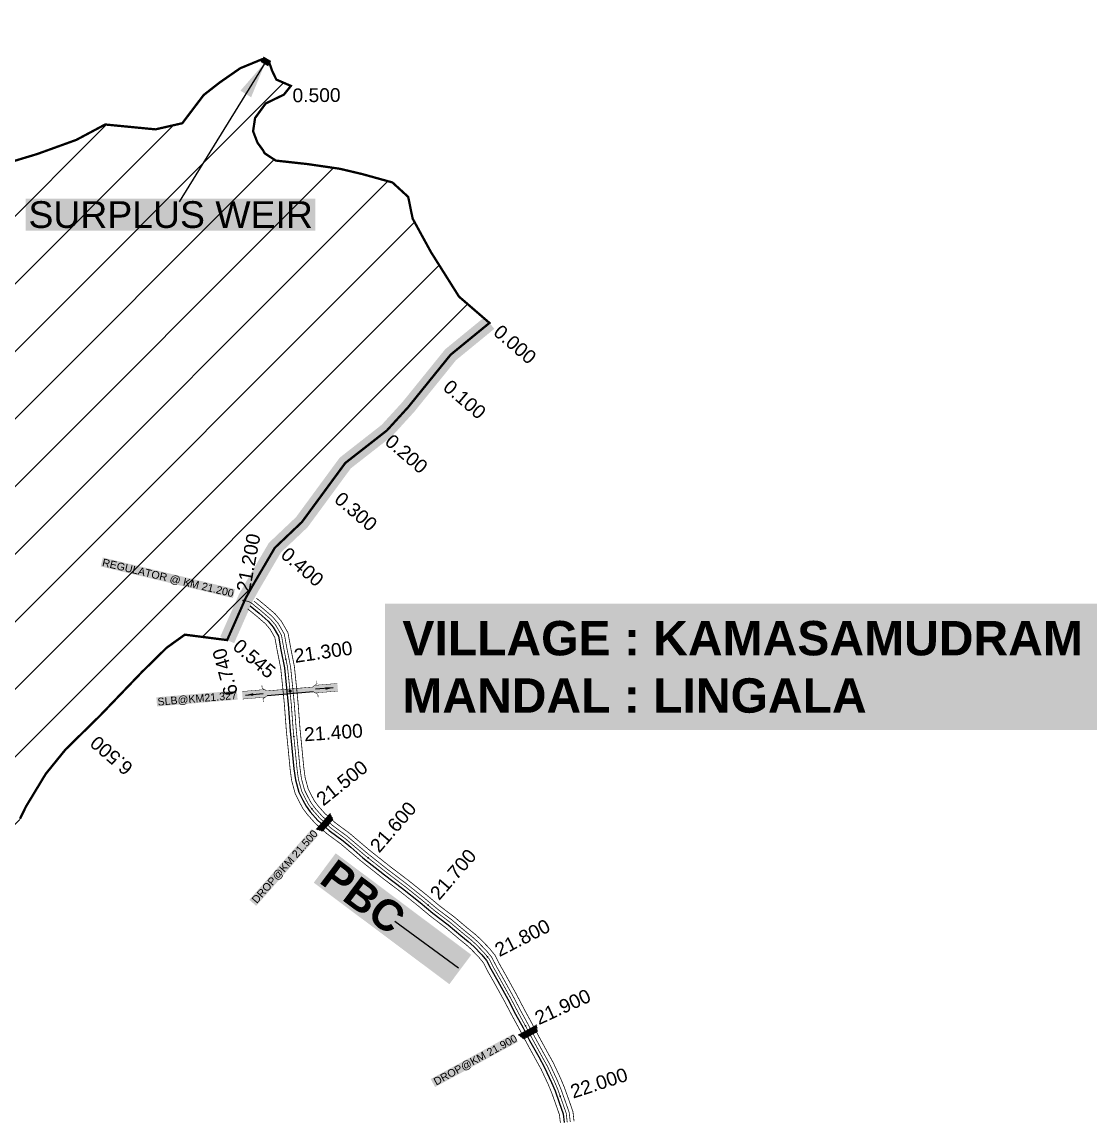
# Model space of a CAD drawing. Header units: inches. Extents: x 174104 to 230935, y 1583276 to 1631460.
# Drawn here: x 193099 to 194506, y 1608512 to 1609945 of the extents above; entities that cross this region are included whole.
import ezdxf
from ezdxf.enums import TextEntityAlignment as Align

# ---------------------------------------------------------------- set-up
doc = ezdxf.new("R2010")
doc.units = ezdxf.units.IN
doc.header["$LTSCALE"] = 15
doc.header["$MEASUREMENT"] = 0
doc.linetypes.add('ACAD_ISO02W100', pattern=[15, 12, -3])
doc.linetypes.add('HIDDEN2', pattern=[0.1875, 0.125, -0.0625])
for name, color, linetype in [('CANAL1', 7, 'Continuous'), ('CSMark', 72, 'Continuous'), ('RE REMARKS', 7, 'Continuous'), ('STRUCTURE', 5, 'Continuous'), ('TEXT', 1, 'Continuous'), ('text2', 7, 'Continuous')]:
    doc.layers.add(name, color=color, linetype=linetype)
doc.styles.get("Standard").update_dxf_attribs({"font": 'arial.ttf'})
doc.dimstyles.get("Standard").update_dxf_attribs({"dimtxt": 0.18, "dimasz": 0.18, "dimexe": 0.18, "dimexo": 0.0625, "dimgap": 0.09, "dimtad": 0, "dimtih": 1, "dimtoh": 1, "dimdec": 4, "dimzin": 0, "dimdsep": 46, "dimtxsty": 'Standard', "dimcen": 0.09, "dimadec": 0, "dimazin": 0, "dimtfac": 1, "dimtdec": 4, "dimtofl": 0, "dimtmove": 0, "dimatfit": 3, "dimfxl": 1, "dimtolj": 1, "dimtzin": 0, "dimarcsym": 0})

# ---------------------------------------------------------------- blocks, each defined once
blk = doc.blocks.new('DROP')
h = blk.add_hatch()
h.set_pattern_fill('ANSI31', color=1, scale=10, angle=45)
h.set_pattern_definition([(90, (-324.4107, -25.7687), (-1.25, 0), [])])
h.paths.add_polyline_path([(-9.9, -4.3), (-13.8, 4.1), (13.8, 4.1), (10.2, -4.3)])
at = {"layer": 'STRUCTURE', "color": 5, "const_width": 0.49}
blk.add_lwpolyline([(-9.9, -4.3), (-13.8, 4.1), (13.8, 4.1), (10.2, -4.3), (-9.9, -4.3)], dxfattribs=at)
at = {"layer": 'STRUCTURE', "color": 5}
blk.add_circle((0, 0), 1.33, dxfattribs=at)
blk = doc.blocks.new('SLB')
at = {"layer": 'STRUCTURE'}
h = blk.add_hatch(dxfattribs=at)
h.set_pattern_fill('DOTS', color=6, scale=20, angle=320.3722, style=0)
h.set_pattern_definition([(320.372247934, (-159.4327, -72.9564), (1.2786241598, 0.5641323054), [0, -1.25])])
h.paths.add_polyline_path([(769699.5, 1706871.1), (769699.5, 1706861.1), (769729.1, 1706861.1), (769732.1, 1706863.1), (769792.1, 1706863.1), (769795.1, 1706861.1), (769824.7, 1706861.1), (769824.7, 1706871.1), (769795.1, 1706871.1), (769792.1, 1706869.1), (769732.1, 1706869.1), (769729.1, 1706871.1)])
at = {"layer": 'STRUCTURE', "color": 6, "const_width": 0.628}
for points in [[(769726.1, 1706877.1), (769726.1, 1706873.1), (769732.1, 1706869.1), (769792.1, 1706869.1), (769798.1, 1706873.1), (769798.1, 1706877.1)], [(769726.1, 1706855.1), (769726.1, 1706859.1), (769732.1, 1706863.1), (769792.1, 1706863.1), (769798.1, 1706859.1), (769798.1, 1706855.1)]]:
    blk.add_lwpolyline(points, dxfattribs=at)
at = {"layer": 'STRUCTURE', "color": 6, "linetype": 'ACAD_ISO02W100', "ltscale": 0.5, "const_width": 0.5}
for points in [[(769699.5, 1706871.1), (769729.1, 1706871.1)], [(769699.5, 1706861.1), (769729.1, 1706861.1)], [(769795.1, 1706871.1), (769824.7, 1706871.1)], [(769795.1, 1706861.1), (769824.7, 1706861.1)]]:
    blk.add_lwpolyline(points, dxfattribs=at)
at = {"layer": 'STRUCTURE', "color": 6}
blk.add_lwpolyline([(769732.1, 1706863.1), (769792.1, 1706863.1)], dxfattribs=at)
blk.add_lwpolyline([(769732.1, 1706863.1), (769792.1, 1706863.1)], dxfattribs=at)
at = {"layer": 'STRUCTURE', "color": 0}
blk.add_circle((769762.1, 1706866.1), 1.24, dxfattribs=at)
for points in [[(769703.8, 1706866), (769726.7, 1706866)], [(769818.6, 1706865.8), (769795.7, 1706865.8)]]:
    blk.add_leader(points, dimstyle='Standard', override={"dimasz": 10, "dimgap": 0.09, "dimtad": 0}, dxfattribs=at)
blk = doc.blocks.new('GGG')
at = {"layer": 'STRUCTURE', "color": 5, "insert": (181339.4, 1616872.7), "char_height": 40, "width": 213.631, "attachment_point": 1, "rotation": 22.6465, "bg_fill": 1, "box_fill_scale": 1.1, "bg_fill_color": 7, "bg_fill_true_color": 16777215, "bg_fill_transparency": 0}
blk.add_mtext('{\\fArial|b1|i0|c0|p34;\\C1;PBC}', dxfattribs=at)
at = {"layer": 'RE REMARKS', "color": 1}
blk.add_leader([(181545.2, 1616937), (181450.2, 1616896)], dimstyle='Standard', override={"dimasz": 50}, dxfattribs=at)

msp = doc.modelspace()

# ---------------------------------------------------------------- hatches: boundary and pattern name
at = {"layer": 'text2'}
h = msp.add_hatch(dxfattribs=at)
h.set_pattern_fill('ANSI31', color=4, scale=500)
edge = h.paths.add_edge_path()
edge.add_line((193072.047, 1608656.197), (193075.28, 1608621.83))
edge.add_line((193075.28, 1608621.83), (193042.391, 1608618.792))
edge.add_line((193042.391, 1608618.792), (193015.613, 1608619.682))
edge.add_line((193015.613, 1608619.682), (192949.437, 1608658.959))
edge.add_line((192949.437, 1608658.959), (192892.073, 1608627.018))
edge.add_line((192892.073, 1608627.018), (192853.739, 1608638.826))
edge.add_line((192853.739, 1608638.826), (192798.668, 1608651.126))
edge.add_line((192798.668, 1608651.126), (192758.483, 1608663.086))
edge.add_line((192758.483, 1608663.086), (192721.694, 1608669.166))
edge.add_line((192721.694, 1608669.166), (192705.876, 1608683.903))
edge.add_line((192705.876, 1608683.903), (192657.044, 1608714.682))
edge.add_line((192657.044, 1608714.682), (192602.323, 1608754.298))
edge.add_line((192602.323, 1608754.298), (192542.095, 1608775.732))
edge.add_line((192542.095, 1608775.732), (192520.301, 1608776.213))
edge.add_line((192520.301, 1608776.213), (192471.881, 1608777.712))
edge.add_line((192471.881, 1608777.712), (192439.916, 1608775.336))
edge.add_line((192439.916, 1608775.336), (192405.025, 1608805.481))
edge.add_line((192405.025, 1608805.481), (192393.17, 1608813.432))
edge.add_line((192393.17, 1608813.432), (192368.967, 1608835.668))
edge.add_line((192368.967, 1608835.668), (192367.896, 1608882.485))
edge.add_line((192367.896, 1608882.485), (192336.607, 1608896.374))
edge.add_line((192336.607, 1608896.374), (192298.694, 1608890.646))
edge.add_line((192298.694, 1608890.646), (192274.076, 1608887.855))
edge.add_line((192274.076, 1608887.855), (192256.596, 1608886.329))
edge.add_line((192256.596, 1608886.329), (192234.462, 1608878.841))
edge.add_line((192234.462, 1608878.841), (192201.57, 1608883.786))
edge.add_line((192201.57, 1608883.786), (192176.851, 1608883.63))
edge.add_line((192176.851, 1608883.63), (192136.411, 1608872.911))
edge.add_line((192136.411, 1608872.911), (192103.134, 1608858.755))
edge.add_line((192103.134, 1608858.755), (192083.854, 1608858.302))
edge.add_line((192083.854, 1608858.302), (192056.623, 1608858.219))
edge.add_line((192056.623, 1608858.219), (192027.847, 1608853.663))
edge.add_line((192027.847, 1608853.663), (192004.136, 1608850.875))
edge.add_line((192004.136, 1608850.875), (191961.465, 1608844.482))
edge.add_line((191961.465, 1608844.482), (191925.58, 1608862.578))
edge.add_line((191925.58, 1608862.578), (191922.139, 1608900.328))
edge.add_line((191922.139, 1608900.328), (191921.295, 1608916.951))
edge.add_line((191921.295, 1608916.951), (191910.643, 1608933.437))
edge.add_line((191910.643, 1608933.437), (191890.624, 1608967.724))
edge.add_line((191890.624, 1608967.724), (191872.119, 1608984.112))
edge.add_line((191872.119, 1608984.112), (191854.419, 1609014.384))
edge.add_line((191854.419, 1609014.384), (191851.378, 1609024.447))
edge.add_line((191851.378, 1609024.447), (191818.602, 1609043.259))
edge.add_line((191818.602, 1609043.259), (191782.08, 1609046.689))
edge.add_line((191782.08, 1609046.689), (191721.659, 1609055.317))
edge.add_line((191721.659, 1609055.317), (191722.77721, 1609083.0799))
edge.add_line((191722.77721, 1609083.0799), (191733.48263, 1609097.41259))
edge.add_line((191733.48263, 1609097.41259), (191756.565, 1609102.36))
edge.add_line((191756.565, 1609102.36), (191790.261, 1609100.698))
edge.add_line((191790.261, 1609100.698), (191807.123, 1609105.317))
edge.add_line((191807.123, 1609105.317), (191819.558, 1609128.759))
edge.add_line((191819.558, 1609128.759), (191835.346, 1609157.152))
edge.add_line((191835.346, 1609157.152), (191841.005, 1609181.497))
edge.add_line((191841.005, 1609181.497), (191850.91, 1609209.88))
edge.add_line((191850.91, 1609209.88), (191853.445, 1609233.052))
edge.add_line((191853.445, 1609233.052), (191867.34, 1609284.928))
edge.add_line((191867.34, 1609284.928), (191827.958, 1609327.388))
edge.add_line((191827.958, 1609327.388), (191830.22, 1609387.269))
edge.add_line((191830.22, 1609387.269), (191823.935, 1609442.214))
edge.add_line((191823.935, 1609442.214), (191795.654, 1609460.035))
edge.add_line((191795.654, 1609460.035), (191760.597, 1609492.938))
edge.add_line((191760.597, 1609492.938), (191738.2, 1609501.15))
edge.add_line((191738.2, 1609501.15), (191742.761, 1609520.015))
edge.add_line((191742.761, 1609520.015), (191777.192, 1609530.242))
edge.add_line((191777.192, 1609530.242), (191809.97, 1609535.793))
edge.add_line((191809.97, 1609535.793), (191808.59498, 1609546.40489))
edge.add_line((191808.59498, 1609546.40489), (191793.36931, 1609554.52038))
edge.add_line((191793.36931, 1609554.52038), (191744.793, 1609552.805))
edge.add_line((191744.793, 1609552.805), (191742.21, 1609587.508))
edge.add_line((191742.21, 1609587.508), (191724.028, 1609621.575))
edge.add_line((191724.028, 1609621.575), (191693.64, 1609625.427))
edge.add_line((191693.64, 1609625.427), (191662.736, 1609631.285))
edge.add_line((191662.736, 1609631.285), (191670.911, 1609668.846))
edge.add_line((191670.911, 1609668.846), (191677.145, 1609703.665))
edge.add_line((191677.145, 1609703.665), (191680.613, 1609721.321))
edge.add_line((191680.613, 1609721.321), (191670.201, 1609735.328))
edge.add_line((191670.201, 1609735.328), (191651.538, 1609752.232))
edge.add_line((191651.538, 1609752.232), (191636.316, 1609772.505))
edge.add_line((191636.316, 1609772.505), (191622.606, 1609793.342))
edge.add_line((191622.606, 1609793.342), (191625.372, 1609821.116))
edge.add_line((191625.372, 1609821.116), (191607.523, 1609854.827))
edge.add_line((191607.523, 1609854.827), (191604.266, 1609880.593))
edge.add_line((191604.266, 1609880.593), (191609.098, 1609905.358))
edge.add_line((191609.098, 1609905.358), (191612.554, 1609933.887))
edge.add_line((191612.554, 1609933.887), (191617.244, 1609953.941))
edge.add_line((191617.244, 1609953.941), (191630.077, 1609971.96))
edge.add_line((191630.077, 1609971.96), (191643.021, 1609989.6))
edge.add_line((191643.021, 1609989.6), (191660.606, 1610009.347))
edge.add_line((191660.606, 1610009.347), (191670.258, 1610024.863))
edge.add_line((191670.258, 1610024.863), (191668.907, 1610040.804))
edge.add_line((191668.907, 1610040.804), (191673.203, 1610058.291))
edge.add_line((191673.203, 1610058.291), (191664.424, 1610071.013))
edge.add_line((191664.424, 1610071.013), (191646.732, 1610076.85))
edge.add_line((191646.732, 1610076.85), (191637.24, 1610085.512))
edge.add_line((191637.24, 1610085.512), (191634.712, 1610104.601))
edge.add_line((191634.712, 1610104.601), (191609.099, 1610118.76))
edge.add_line((191609.099, 1610118.76), (191585.79, 1610125.279))
edge.add_line((191585.79, 1610125.279), (191589.017, 1610149.983))
edge.add_line((191589.017, 1610149.983), (191620.36791, 1610172.58103))
edge.add_line((191620.36791, 1610172.58103), (191625.84647, 1610190.04984))
edge.add_line((191625.84647, 1610190.04984), (191626.193, 1610214.554))
edge.add_line((191626.193, 1610214.554), (191615.411, 1610231.613))
edge.add_line((191615.411, 1610231.613), (191643.754, 1610246.444))
edge.add_line((191643.754, 1610246.444), (191669.045, 1610277.822))
edge.add_line((191669.045, 1610277.822), (191680.989, 1610313.95))
edge.add_line((191680.989, 1610313.95), (191690.159, 1610341.873))
edge.add_line((191690.159, 1610341.873), (191702.028, 1610357.422))
edge.add_line((191702.028, 1610357.422), (191716.138, 1610371.108))
edge.add_line((191716.138, 1610371.108), (191735.485, 1610396.513))
edge.add_line((191735.485, 1610396.513), (191756.57, 1610382.701))
edge.add_line((191756.57, 1610382.701), (191782.461, 1610374.527))
edge.add_line((191782.461, 1610374.527), (191802.128, 1610362.76))
edge.add_line((191802.128, 1610362.76), (191842.135, 1610347.113))
edge.add_line((191842.135, 1610347.113), (191868.892, 1610345.344))
edge.add_line((191868.892, 1610345.344), (191901.3, 1610350.744))
edge.add_line((191901.3, 1610350.744), (191930.61159, 1610356.75212))
edge.add_line((191930.61159, 1610356.75212), (191953.20882, 1610354.87014))
edge.add_line((191953.20882, 1610354.87014), (191976.85224, 1610353.40637))
edge.add_line((191976.85224, 1610353.40637), (192006.98193, 1610343.78737))
edge.add_line((192006.98193, 1610343.78737), (192038.367, 1610333.33194))
edge.add_line((192038.367, 1610333.33194), (192079.658, 1610334.899))
edge.add_line((192079.658, 1610334.899), (192089.42678, 1610316.13827))
edge.add_line((192089.42678, 1610316.13827), (192094.88056, 1610295.17472))
edge.add_line((192094.88056, 1610295.17472), (192093.649, 1610291.576))
edge.add_line((192093.649, 1610291.576), (192100.929, 1610264.891))
edge.add_line((192100.929, 1610264.891), (192129.49116, 1610247.79706))
edge.add_line((192129.49116, 1610247.79706), (192137.503, 1610245.311))
edge.add_line((192137.503, 1610245.311), (192189.79722, 1610251.485))
edge.add_line((192189.79722, 1610251.485), (192224.357, 1610253.739))
edge.add_line((192224.357, 1610253.739), (192256.478, 1610231.04))
edge.add_line((192256.478, 1610231.04), (192268.583, 1610202.595))
edge.add_line((192268.583, 1610202.595), (192283.417, 1610167.308))
edge.add_line((192283.417, 1610167.308), (192317.051, 1610125.163))
edge.add_line((192317.051, 1610125.163), (192322.88, 1610097.141))
edge.add_line((192322.88, 1610097.141), (192326.047, 1610079.285))
edge.add_line((192326.047, 1610079.285), (192335.802, 1610052.721))
edge.add_line((192335.802, 1610052.721), (192343.378, 1610033.268))
edge.add_line((192343.378, 1610033.268), (192359.05, 1610012.112))
edge.add_line((192359.05, 1610012.112), (192381.542, 1609993.935))
edge.add_line((192381.542, 1609993.935), (192396.26, 1609968.445))
edge.add_line((192396.26, 1609968.445), (192410.121, 1609944.815))
edge.add_line((192410.121, 1609944.815), (192419.591, 1609926.489))
edge.add_line((192419.591, 1609926.489), (192428.718, 1609900.313))
edge.add_line((192428.718, 1609900.313), (192450.638, 1609888.186))
edge.add_line((192450.638, 1609888.186), (192471.546, 1609862.563))
edge.add_line((192471.546, 1609862.563), (192496.697, 1609835.53))
edge.add_line((192496.697, 1609835.53), (192518.823, 1609827.13))
edge.add_line((192518.823, 1609827.13), (192550.34, 1609809.482))
edge.add_line((192550.34, 1609809.482), (192574.957, 1609795.936))
edge.add_line((192574.957, 1609795.936), (192625.038, 1609796.055))
edge.add_line((192625.038, 1609796.055), (192673.218, 1609796.387))
edge.add_line((192673.218, 1609796.387), (192701.91, 1609802.071))
edge.add_line((192701.91, 1609802.071), (192737.257, 1609810.171))
edge.add_line((192737.257, 1609810.171), (192760.8, 1609813.731))
edge.add_line((192760.8, 1609813.731), (192792.63918, 1609816.14311))
edge.add_line((192792.63918, 1609816.14311), (192813.157, 1609819.64))
edge.add_line((192813.157, 1609819.64), (192846.574, 1609813.447))
edge.add_line((192846.574, 1609813.447), (192872.509, 1609801.976))
edge.add_line((192872.509, 1609801.976), (192906.76, 1609777.22))
edge.add_line((192906.76, 1609777.22), (192940.773, 1609753.467))
edge.add_line((192940.773, 1609753.467), (193011.909, 1609739.428))
edge.add_line((193011.909, 1609739.428), (193119.89, 1609772.07))
edge.add_line((193119.89, 1609772.07), (193170.768, 1609790.48))
edge.add_line((193170.768, 1609790.48), (193208.411, 1609810.574))
edge.add_line((193208.411, 1609810.574), (193274.262, 1609804.198))
edge.add_line((193274.262, 1609804.198), (193309.332, 1609812.229))
edge.add_line((193309.332, 1609812.229), (193337.285, 1609849.117))
edge.add_line((193337.285, 1609849.117), (193358.222, 1609865.482))
edge.add_line((193358.222, 1609865.482), (193385.102, 1609884.155))
edge.add_line((193385.102, 1609884.155), (193413.72, 1609895.935))
edge.add_line((193413.72, 1609895.935), (193423.619, 1609890.194))
edge.add_line((193423.619, 1609890.194), (193426.766, 1609880.997))
edge.add_line((193426.766, 1609880.997), (193432.411, 1609869.311))
edge.add_line((193432.411, 1609869.311), (193451.38348, 1609861.07638))
edge.add_line((193451.38348, 1609861.07638), (193442.20977, 1609849.5947))
edge.add_line((193442.20977, 1609849.5947), (193418.39253, 1609838.08552))
edge.add_line((193418.39253, 1609838.08552), (193404.53769, 1609819.02936))
edge.add_line((193404.53769, 1609819.02936), (193401.939, 1609801.711))
edge.add_line((193401.939, 1609801.711), (193407.74914, 1609786.66832))
edge.add_line((193407.74914, 1609786.66832), (193415.01957, 1609776.76491))
edge.add_line((193415.01957, 1609776.76491), (193417.071, 1609772.905))
edge.add_line((193417.071, 1609772.905), (193431.598, 1609763.361))
edge.add_line((193431.598, 1609763.361), (193473.399, 1609758.743))
edge.add_line((193473.399, 1609758.743), (193515.338, 1609752.65))
edge.add_line((193515.338, 1609752.65), (193544.761, 1609745.702))
edge.add_line((193544.761, 1609745.702), (193584.28, 1609734.739))
edge.add_line((193584.28, 1609734.739), (193604.90878, 1609715.82883))
edge.add_line((193604.90878, 1609715.82883), (193610.703, 1609687.463))
edge.add_line((193610.703, 1609687.463), (193634.705, 1609643.582))
edge.add_line((193634.705, 1609643.582), (193671.387, 1609585.358))
edge.add_line((193671.387, 1609585.358), (193711.227, 1609550.944))
edge.add_line((193711.227, 1609550.944), (193660.367, 1609509.33))
edge.add_line((193660.367, 1609509.33), (193604.927, 1609440.802))
edge.add_line((193604.927, 1609440.802), (193577.017, 1609410.256))
edge.add_line((193577.017, 1609410.256), (193522.561, 1609367.666))
edge.add_line((193522.561, 1609367.666), (193465.755, 1609290.323))
edge.add_line((193465.755, 1609290.323), (193430.378, 1609256.742))
edge.add_line((193430.378, 1609256.742), (193400.324, 1609205.414))
edge.add_line((193400.324, 1609205.414), (193392.37043, 1609191.12141))
edge.add_line((193392.37043, 1609191.12141), (193368, 1609136))
edge.add_line((193368, 1609136), (193312.619, 1609143.084))
edge.add_line((193312.619, 1609143.084), (193288.876, 1609126.024))
edge.add_line((193288.876, 1609126.024), (193256.478, 1609094.214))
edge.add_line((193256.478, 1609094.214), (193201.649, 1609037.095))
edge.add_line((193201.649, 1609037.095), (193156.581, 1608992.89))
edge.add_line((193156.581, 1608992.89), (193130.704, 1608961.01))
edge.add_line((193130.704, 1608961.01), (193105.075, 1608918.704))
edge.add_line((193105.075, 1608918.704), (193096.96, 1608902.235))
edge.add_line((193096.96, 1608902.235), (193072.04954, 1608822.45963))
edge.add_line((193072.04954, 1608822.45963), (193066.00536, 1608759.03356))
edge.add_line((193066.00536, 1608759.03356), (193069.02745, 1608705.87647))
edge.add_line((193069.02745, 1608705.87647), (193071.87336, 1608658.62033))
h.paths.add_polyline_path([(192550.08059, 1609414.36886), (192865.24771, 1609414.36886), (192865.24771, 1609486.49369), (192550.08059, 1609486.49369)], flags=24)

# ---------------------------------------------------------------- linework, layer by layer
at = {"color": 5, "const_width": 3, "elevation": 248.5}
msp.add_lwpolyline([(193011.909, 1609739.428), (193119.89, 1609772.07), (193170.768, 1609790.48), (193208.411, 1609810.574), (193274.262, 1609804.198), (193309.332, 1609812.229), (193337.285, 1609849.117), (193358.222, 1609865.482), (193385.102, 1609884.155), (193413.72, 1609895.935), (193423.619, 1609890.194), (193426.766, 1609880.997), (193432.411, 1609869.311), (193451.38348, 1609861.07638), (193442.20977, 1609849.5947), (193418.39253, 1609838.08552), (193404.53769, 1609819.02936), (193401.939, 1609801.711), (193407.74914, 1609786.66832), (193415.01957, 1609776.76491), (193417.071, 1609772.905), (193431.598, 1609763.361), (193473.399, 1609758.743), (193515.338, 1609752.65), (193544.761, 1609745.702), (193584.28, 1609734.739), (193604.90878, 1609715.82883), (193610.703, 1609687.463), (193634.705, 1609643.582), (193671.387, 1609585.358), (193711.227, 1609550.944), (193660.367, 1609509.33), (193604.927, 1609440.802), (193577.017, 1609410.256), (193522.561, 1609367.666), (193465.755, 1609290.323), (193430.378, 1609256.742), (193400.324, 1609205.414), (193392.37043, 1609191.12141), (193368, 1609136), (193312.619, 1609143.084), (193288.876, 1609126.024), (193256.478, 1609094.214), (193201.649, 1609037.095), (193156.581, 1608992.89), (193130.704, 1608961.01), (193105.075, 1608918.704), (193096.96, 1608902.235)], dxfattribs=at)
at = {"color": 5, "elevation": 248.5}
for points in [[(193011.909, 1609739.428, 3, 3, 0), (193119.89, 1609772.07, 3, 3, 0), (193170.768, 1609790.48, 3, 3, 0), (193208.411, 1609810.574, 3, 3, 0), (193274.262, 1609804.198, 3, 3, 0), (193309.332, 1609812.229, 3, 3, 0), (193337.285, 1609849.117, 3, 3, 0), (193358.222, 1609865.482, 3, 3, 0), (193385.102, 1609884.155, 3, 3, 0), (193413.72, 1609895.935, 3, 3, 0), (193423.619, 1609890.194, 3, 3, 0), (193426.766, 1609880.997, 3, 3, 0), (193432.411, 1609869.311, 3, 3, 0), (193451.38348, 1609861.07638, 3, 3, 0), (193442.20977, 1609849.5947, 3, 3, 0), (193418.39253, 1609838.08552, 3, 3, 0), (193404.53769, 1609819.02936, 3, 3, 0), (193401.939, 1609801.711, 3, 3, 0), (193407.74914, 1609786.66832, 3, 3, 0), (193415.01957, 1609776.76491, 3, 3, 0), (193417.071, 1609772.905, 3, 3, 0), (193431.598, 1609763.361, 3, 3, 0), (193473.399, 1609758.743, 3, 3, 0), (193515.338, 1609752.65, 3, 3, 0), (193544.761, 1609745.702, 3, 3, 0), (193584.28, 1609734.739, 3, 3, 0), (193604.90878, 1609715.82883, 3, 3, 0), (193610.703, 1609687.463, 3, 3, 0), (193634.705, 1609643.582, 3, 3, 0), (193671.387, 1609585.358, 3, 3, 0), (193711.227, 1609550.944, 0, 0, 0)], [(193368, 1609136, 3, 3, 0), (193312.619, 1609143.084, 3, 3, 0), (193288.876, 1609126.024, 3, 3, 0), (193256.478, 1609094.214, 3, 3, 0), (193201.649, 1609037.095, 3, 3, 0), (193156.581, 1608992.89, 3, 3, 0), (193130.704, 1608961.01, 3, 3, 0), (193105.075, 1608918.704, 3, 3, 0), (193096.96, 1608902.235, 3, 3, 0)]]:
    msp.add_lwpolyline(points, format="xyseb", dxfattribs=at)
at = {"color": 1, "const_width": 8, "elevation": 248.468}
msp.add_lwpolyline([(193413.72, 1609895.935), (193423.619, 1609890.194)], dxfattribs=at)
at = {"color": 1}
msp.add_lwpolyline([(193711.227, 1609550.944, 20, 20, 0), (193660.367, 1609509.33, 20, 20, 0), (193604.927, 1609440.802, 20, 20, 0), (193577.017, 1609410.256, 20, 20, 0), (193522.561, 1609367.666, 20, 20, 0), (193465.755, 1609290.323, 20, 20, 0), (193430.378, 1609256.742, 20, 20, 0), (193400.324, 1609205.414, 20, 20, 0), (193392.37043, 1609191.12141, 20, 20, 0), (193368, 1609136, 20, 20, 0), (193368, 1609136, 0, 0, 0)], format="xyseb", dxfattribs=at)
msp.add_lwpolyline([(193711.227, 1609550.944, 20, 20, 0), (193660.367, 1609509.33, 20, 20, 0), (193604.927, 1609440.802, 20, 20, 0), (193577.017, 1609410.256, 20, 20, 0), (193522.561, 1609367.666, 20, 20, 0), (193465.755, 1609290.323, 20, 20, 0), (193430.378, 1609256.742, 20, 20, 0), (193400.324, 1609205.414, 20, 20, 0), (193392.37043, 1609191.12141, 20, 20, 0), (193368, 1609136, 20, 20, 0), (193368, 1609136, 0, 0, 0)], format="xyseb", dxfattribs=at)
at = {"color": 3}
for p in [(193387.18233, 1609885.01133, 248.5), (193426.82611, 1609880.87257, 248.5), (193346.38736, 1609856.23168, 248.5), (193440.60594, 1609848.81968, 248.5), (193314.0645, 1609818.47421, 248.5), (193404.27525, 1609817.28036, 248.5), (193218.33709, 1609809.61291, 248.5), (193268.10435, 1609804.79421, 248.5), (193173.09954, 1609791.72459, 248.5), (193126.23659, 1609774.36649, 248.5), (193418.30272, 1609772.09578, 248.5), (193465.48395, 1609759.61742, 248.5), (193514.99906, 1609752.69924, 248.5), (193563.47937, 1609740.50932, 248.5), (193604.99467, 1609715.40834, 248.5), (193621.00973, 1609668.62, 248.5), (193646.14484, 1609625.42397, 248.5), (193673.38901, 1609583.62865, 248.5), (193386.28331, 1609177.35346), (193328.10389, 1609141.10327, 248.5), (193285.19947, 1609122.4142, 248.5), (193249.72711, 1609087.18115, 248.5), (193215.10224, 1609051.11013, 248.5), (193179.82276, 1609015.68671, 248.5), (193145.58724, 1608979.34588, 248.5), (193117.03342, 1608938.44386, 248.5)]:
    msp.add_point(p, dxfattribs=at)
at = {"color": 2}
for p in [(193440.60594, 1609848.81968, 248.5), (193672.52961, 1609519.28153), (193638.80319, 1609482.67551), (193607.35529, 1609443.80355), (193573.26554, 1609407.32199), (193533.88056, 1609376.51902), (193501.46976, 1609338.94967), (193471.87183, 1609298.65124), (193436.98558, 1609263.01413), (193409.71716, 1609221.4562), (193386.28331, 1609177.35346), (193179.82276, 1609015.68671, 248.5)]:
    msp.add_point(p, dxfattribs=at)
at = {"layer": 'CANAL1', "color": 1, "linetype": 'HIDDEN2', "ltscale": 4, "const_width": 1}
msp.add_lwpolyline([(193389, 1609188), (193395.84532, 1609186.54609), (193398.75613, 1609185.16088), (193400.608, 1609183.81), (193412.445, 1609174.141), (193424.476, 1609163.778), (193431.635, 1609155.331), (193439.016, 1609142.448), (193442.365, 1609123.886), (193447.059, 1609100.226), (193449.835, 1609073.433), (193451.865, 1609052.475), (193454.477, 1609017.738), (193455.26, 1609009.92382), (193456.749, 1608995.064), (193459.368, 1608967.916), (193461.246, 1608953.997), (193465.55, 1608938.273), (193470.508, 1608928.301), (193474.617, 1608920.706), (193479.874, 1608913.61), (193489.441, 1608902.817), (193503.925, 1608889.936), (193522.307, 1608876.389), (193532.296, 1608867.904), (193548.284, 1608854.367), (193576.287, 1608832.149), (193599.805, 1608814.3), (193622.959, 1608795.782), (193639.805, 1608781.668), (193659.713, 1608766.615), (193676.272, 1608752.606), (193686.12, 1608744.665), (193693.532, 1608737.989), (193704.303, 1608726.807), (193710.843, 1608718.803), (193716.43, 1608707.837), (193725.496, 1608691.795), (193738.658, 1608668.039), (193748.828, 1608648.628), (193758.647, 1608630.617), (193767.333, 1608614.201), (193779.123, 1608592.615), (193786.943, 1608578.465), (193796.114, 1608558.813), (193800.822, 1608547.513), (193803.73838, 1608539.39218), (193806.299, 1608532.262), (193811.648, 1608516.933), (193812.97, 1608505.195)], dxfattribs=at)
at = {"layer": 'CANAL1', "color": 5}
msp.add_lwpolyline([(193398.07753, 1609180.71214), (193409.87406, 1609171.0762), (193421.62755, 1609160.95224), (193428.3465, 1609153.02446), (193435.20212, 1609141.05847), (193438.43472, 1609123.14163), (193443.0994, 1609099.6294), (193445.85492, 1609073.03406), (193447.87949, 1609052.13218), (193450.49198, 1609017.38858), (193452.76819, 1608994.67254), (193455.39377, 1608967.45636), (193457.31756, 1608953.19802), (193461.7948, 1608936.84112), (193466.95702, 1608926.45837), (193471.23394, 1608918.55297), (193476.76433, 1608911.08795), (193486.60528, 1608899.9859), (193501.40407, 1608886.82495), (193519.82271, 1608873.25094), (193529.70883, 1608864.85333), (193545.7479, 1608851.27309), (193573.83452, 1608828.98875), (193597.34632, 1608811.14445), (193620.42507, 1608792.68664), (193637.31277, 1608778.5377), (193657.21313, 1608763.49048), (193673.72448, 1608749.52179), (193683.52415, 1608741.61976), (193690.74956, 1608735.11182), (193701.30884, 1608724.14962), (193707.47383, 1608716.60457), (193712.90513, 1608705.94418), (193722.00532, 1608689.84168), (193735.13651, 1608666.14129), (193745.30018, 1608646.74238), (193755.12307, 1608628.72424), (193763.8098, 1608612.30685), (193775.61726, 1608590.6889), (193783.37602, 1608576.64971), (193792.45386, 1608557.19733), (193797.0912, 1608546.06693), (193802.52829, 1608530.92707), (193807.72339, 1608516.03911), (193808.99563, 1608504.74287)], dxfattribs=at)
at = {"layer": 'CANAL1', "color": 5, "const_width": 1}
msp.add_lwpolyline([(193403.13847, 1609186.90786), (193415.01594, 1609177.2058), (193427.32445, 1609166.60376), (193434.9235, 1609157.63754), (193442.82988, 1609143.83753), (193446.29528, 1609124.63037), (193451.0186, 1609100.8226), (193453.81508, 1609073.83194), (193455.85051, 1609052.81782), (193458.46202, 1609018.08742), (193460.72981, 1608995.45546), (193463.34223, 1608968.37564), (193465.17444, 1608954.79598), (193469.3052, 1608939.70488), (193474.05898, 1608930.14363), (193478.00006, 1608922.85903), (193482.98367, 1608916.13205), (193492.27672, 1608905.6481), (193506.44593, 1608893.04705), (193524.79129, 1608879.52706), (193534.88317, 1608870.95467), (193550.8201, 1608857.46091), (193578.73948, 1608835.30925), (193602.26368, 1608817.45555), (193625.49293, 1608798.87736), (193642.29723, 1608784.7983), (193662.21287, 1608769.73952), (193678.81952, 1608755.69021), (193688.71585, 1608747.71024), (193696.31444, 1608740.86618), (193707.29716, 1608729.46438), (193714.21217, 1608721.00143), (193719.95487, 1608709.72982), (193728.98668, 1608693.74832), (193742.17949, 1608669.93671), (193752.35582, 1608650.51362), (193762.17093, 1608632.50976), (193770.8562, 1608616.09515), (193782.62874, 1608594.5411), (193790.50998, 1608580.28029), (193799.77414, 1608560.42867), (193804.5528, 1608548.95907), (193810.06971, 1608533.59693), (193815.57261, 1608517.82689), (193816.94437, 1608505.64713)], dxfattribs=at)
at = {"layer": 'CANAL1', "color": 200, "const_width": 1}
for points in [[(193406.30156, 1609190.78018), (193418.2296, 1609181.03681), (193430.88502, 1609170.13596), (193439.03412, 1609160.52073), (193447.59723, 1609145.57444), (193451.20813, 1609125.56083), (193455.9681, 1609101.56834), (193458.79018, 1609074.33061), (193460.83241, 1609053.24635), (193463.44329, 1609018.52421), (193465.70581, 1608995.94478), (193468.31001, 1608968.95019), (193470.085, 1608955.79469), (193473.99921, 1608941.49474), (193478.49771, 1608932.44692), (193482.22887, 1608925.55031), (193486.87075, 1608919.28461), (193495.82138, 1608909.18697), (193509.59709, 1608896.93587), (193527.89665, 1608883.44963), (193538.11712, 1608874.76801), (193553.99023, 1608861.32829), (193581.80508, 1608839.25957), (193605.33703, 1608821.39998), (193628.66035, 1608802.74656), (193645.41252, 1608788.71117), (193665.33772, 1608773.64517), (193682.00392, 1608759.54547), (193691.96067, 1608751.51678), (193699.79249, 1608744.46265), (193711.03986, 1608732.7861), (193718.42362, 1608723.74947), (193724.36095, 1608712.09584), (193733.35002, 1608696.18997), (193746.58135, 1608672.30885), (193756.76559, 1608652.87066), (193766.57584, 1608634.87571), (193775.26019, 1608618.46283), (193787.01092, 1608596.94874), (193794.96872, 1608582.54939), (193804.34932, 1608562.44825), (193809.21631, 1608550.76665), (193814.7831, 1608535.2656), (193820.47838, 1608518.94425), (193821.91233, 1608506.2123)], [(193394.91444, 1609176.83982), (193406.6604, 1609167.24519), (193418.06698, 1609157.42004), (193424.23588, 1609150.14127), (193430.43477, 1609139.32156), (193433.52187, 1609122.21117), (193438.1499, 1609098.88366), (193440.87982, 1609072.53539), (193442.89759, 1609051.70365), (193445.51071, 1609016.95179), (193447.79219, 1608994.18322), (193450.42599, 1608966.88181), (193452.407, 1608952.19931), (193457.10079, 1608935.05126), (193462.51829, 1608924.15508), (193467.00513, 1608915.86169), (193472.87725, 1608907.93539), (193483.06062, 1608896.44703), (193498.25291, 1608882.93613), (193516.71735, 1608869.32837), (193526.47488, 1608861.03999), (193542.57777, 1608847.40571), (193570.76892, 1608825.03843), (193594.27297, 1608807.20002), (193617.25765, 1608788.81744), (193634.19748, 1608774.62483), (193654.08828, 1608759.58483), (193670.54008, 1608745.66653), (193680.27933, 1608737.81322), (193687.27151, 1608731.51535), (193697.56614, 1608720.8279), (193703.26238, 1608713.85653), (193708.49905, 1608703.57816), (193717.64198, 1608687.40003), (193730.73465, 1608663.76915), (193740.89041, 1608644.38534), (193750.71816, 1608626.35829), (193759.40581, 1608609.93917), (193771.23508, 1608588.28126), (193778.91728, 1608574.38061), (193787.87868, 1608555.17775), (193792.42769, 1608544.25935), (193797.8149, 1608529.2584), (193802.81762, 1608514.92175), (193804.02767, 1608504.1777)]]:
    msp.add_lwpolyline(points, dxfattribs=at)
at = {"layer": 'text2', "color": 2, "linetype": 'Continuous'}
for p in [(193389, 1609188, 151), (193450.26192, 1609069.02537), (193455.26, 1609009.92382), (193478.61087, 1608915.31499), (193496.61219, 1608896.43948), (193552.51975, 1608851.00629), (193631.00634, 1608789.03974), (193708.67022, 1608721.46217), (193758.26055, 1608631.32587), (193762.99, 1608622.409), (193803.73838, 1608539.39218)]:
    msp.add_point(p, dxfattribs=at)
at = {"layer": 'text2', "color": 3, "linetype": 'Continuous'}
for p in [(193389.00001, 1609188), (193444.92822, 1609110.96614)]:
    msp.add_point(p, dxfattribs=at)

# ---------------------------------------------------------------- block references
for p, rotation in [((193496.58893, 1608896.36501), 48.61322303785363), ((193762.99, 1608622.409), 28.65655931744053)]:
    msp.add_blockref('DROP', p, dxfattribs=dict(rotation=rotation))
at = {"layer": 'STRUCTURE', "color": 0, "rotation": 4.815921628843511}
msp.add_blockref('SLB', (-430294.73583, -156396.258), dxfattribs=at)
at = {"layer": 'text2', "rotation": 300.534951895357}
msp.add_blockref('GGG', (-1291264.93616, 943567.97009), dxfattribs=at)

# ---------------------------------------------------------------- texts
at = {"layer": 'CSMark', "color": 1}
for s, rotation, p in [('0.500', 0.49310572, (193453.51887, 1609848.6525)), ('0.000', 319.32892306, (193720.81408, 1609543.39199)), ('0.100', 319.32892306, (193654.91245, 1609471.39421)), ('0.200', 319.32892306, (193578.79006, 1609400.16741)), ('0.300', 319.32892306, (193512.67066, 1609324.7382)), ('21.200', 79.27072856, (193388.63813, 1609199.39413, -149)), ('0.400', 319.32892306, (193442.61877, 1609252.31338)), ('6.740', 105.42406032, (193373.65646, 1609063.8716)), ('0.545', 319.32892306, (193379.81011, 1609132.33837)), ('21.300', 8.3050744, (193455.58133, 1609115.02425, -149)), ('21.400', 3.91193907, (193468.6792, 1609012.53307)), ('6.500', 139.32892305, (193240.50253, 1608964.44823)), ('21.500', 38.65900957, (193488.14995, 1608925.10729)), ('21.600', 49.30857649, (193560.08489, 1608862.39276)), ('21.700', 49.30857649, (193638.57148, 1608800.4262)), ('21.800', 26.90436935, (193720.00414, 1608729.1058)), ('21.900', 24.55247531, (193772.01179, 1608640.26985)), ('22.000', 18.17734707, (193817.95951, 1608544.54505))]:
    msp.add_text(s, height=18, rotation=rotation, dxfattribs=at).set_placement(p, align=Align.MIDDLE_LEFT)
at = {"layer": 'STRUCTURE', "color": 5, "insert": (193108.01017, 1609710.2178), "char_height": 35, "width": 371.9325375, "attachment_point": 1, "bg_fill": 1, "box_fill_scale": 1.1, "bg_fill_color": 7, "bg_fill_true_color": 16777215, "bg_fill_transparency": 0}
msp.add_mtext('SURPLUS WEIR', dxfattribs=at)
at = {"layer": 'STRUCTURE', "color": 5, "char_height": 10, "attachment_point": 1, "bg_fill": 1, "box_fill_scale": 1.1, "bg_fill_color": 7, "bg_fill_true_color": 16777215, "bg_fill_transparency": 0}
for s, insert, width, rotation in [('REGULATOR @ KM 21.200', (193206.09348, 1609242.85858), 175.8776262, 346.531972), ('SLB@KM21.327', (193276.43944, 1609060.21546), 103.7357435, 4.81592163), ('\\pi1.17776;DROP@KM 21.500', (193398.45668, 1608796.30992), 121.5392906, 48.61322304), ('\\pi1.17776;DROP@KM 21.900', (193635.73684, 1608561.31651), 121.5392906, 28.65655932)]:
    msp.add_mtext(s, dxfattribs=dict(at, insert=insert, width=width, rotation=rotation))
at = {"layer": 'TEXT', "insert": (193597.25035, 1609161.00134), "char_height": 45, "width": 886.5141201, "attachment_point": 1, "bg_fill": 1, "box_fill_scale": 1.5, "bg_fill_color": 50, "bg_fill_transparency": 0}
msp.add_mtext('{\\fArial|b1|i0|c0|p34;\\C5;VILLAGE : KAMASAMUDRAM\\PMANDAL : LINGALA}', dxfattribs=at)

# ---------------------------------------------------------------- leaders
at = {"layer": 'text2', "color": 1}
msp.add_leader([(193418.6695, 1609893.0645, 248.468), (193305.38735, 1609709.51078, 248.468)], dimstyle='Standard', override={"dimtxt": 5, "dimasz": 50, "dimgap": 0.09, "dimtad": 0, "dimzin": 2}, dxfattribs=at)

doc.saveas('drawing.dxf')
